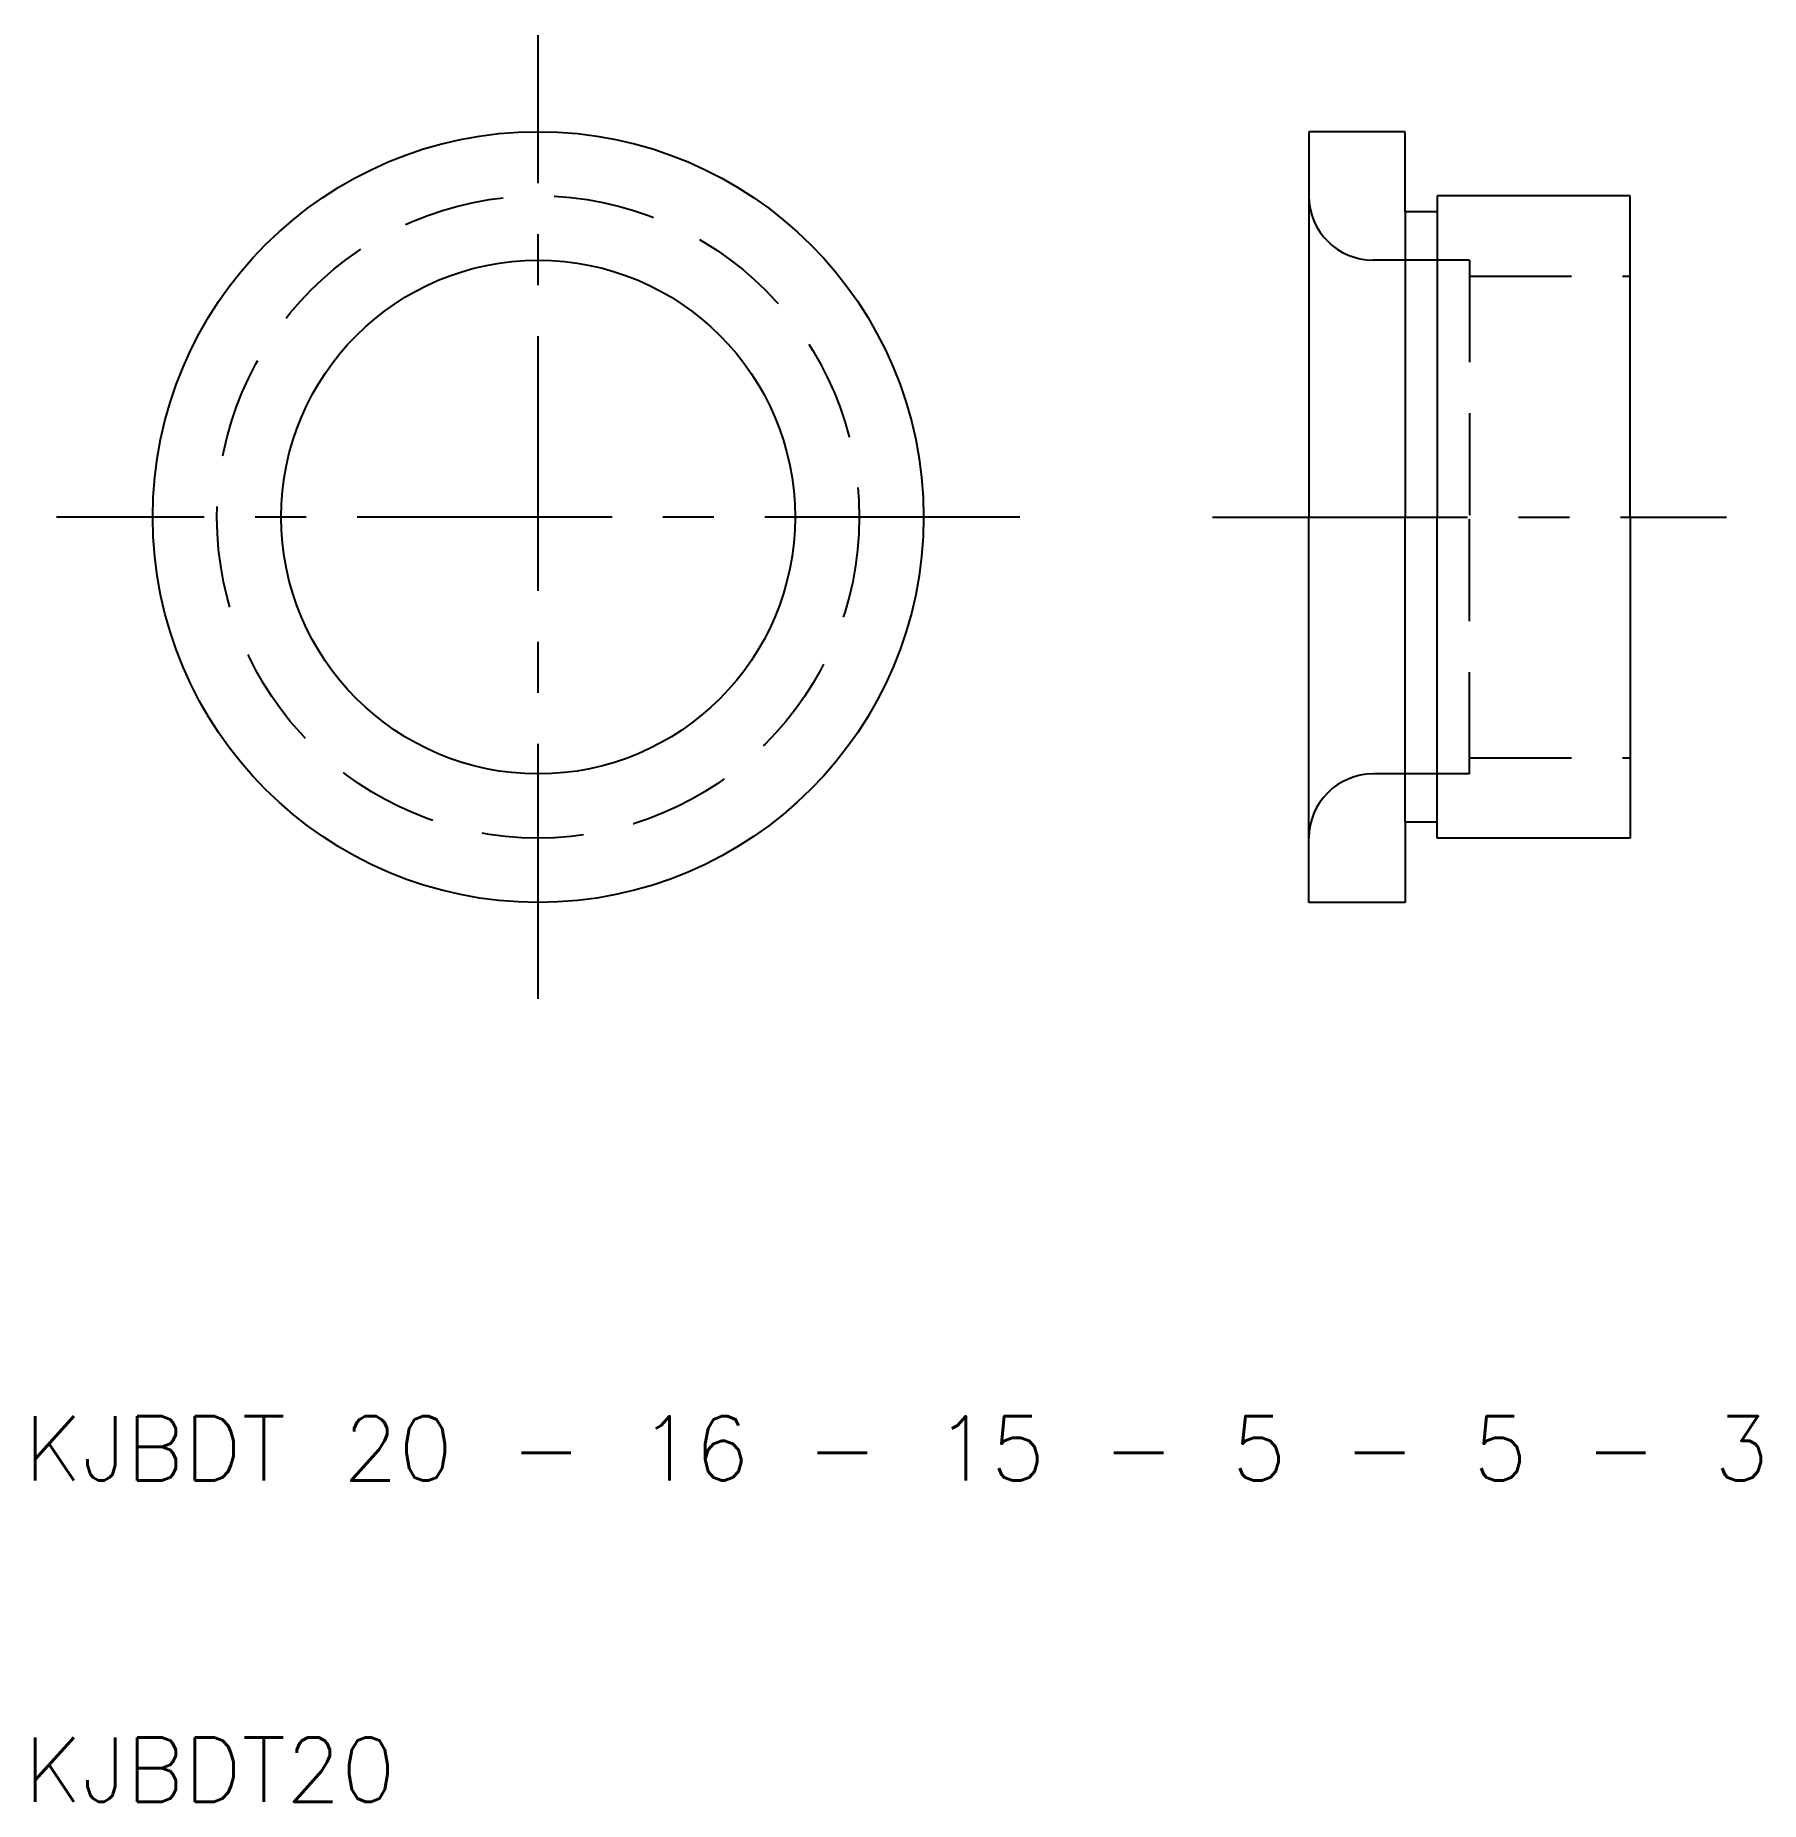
# Model space of a CAD drawing. Extents: x 10.3 to 64.1, y 10 to 65.
import ezdxf

# ---------------------------------------------------------------- set-up
doc = ezdxf.new("R2010")
doc.units = 0
doc.header["$LTSCALE"] = 0.25
doc.linetypes.add('CENTER', pattern=[50.8, 31.75, -6.35, 6.35, -6.35])
doc.linetypes.add('DASHED', pattern=[19.05, 12.7, -6.35])
doc.layers.get('0').update_dxf_attribs({"linetype": 'CONTINUOUS'})
doc.layers.add('CENTER', color=1, linetype='CENTER')
doc.styles.get("Standard").update_dxf_attribs({"font": 'txt.shx', "bigfont": 'extfont.shx'})

msp = doc.modelspace()

# ---------------------------------------------------------------- linework, layer by layer
for p, q in [((50, 62), (50, 50)), ((53, 62), (50, 62)), ((53, 59.5), (53, 62)), ((60, 60), (54, 60)), ((54, 60), (54, 59.5)), ((60, 50), (60, 60)), ((53, 59.5), (53, 50)), ((54, 59.5), (53, 59.5)), ((54, 59.5), (54, 50)), ((50, 38), (50, 50)), ((53, 40.5), (53, 50)), ((54, 40.5), (54, 50)), ((60, 50), (60, 40)), ((53, 40.5), (53, 38)), ((54, 40.5), (53, 40.5)), ((54, 40), (54, 40.5)), ((60, 40), (54, 40)), ((53, 38), (50, 38))]:
    msp.add_line(p, q)
at = {"color": 3, "linetype": 'DASHED'}
for p, q in [((55, 58), (52, 58)), ((55, 58), (55, 50)), ((55, 57.5), (60, 57.5)), ((55, 42), (55, 50)), ((55, 42.5), (60, 42.5)), ((55, 42), (52, 42))]:
    msp.add_line(p, q, dxfattribs=at)
for radius in [12, 8]:
    msp.add_circle((26, 50), radius)
msp.add_circle((26, 50), 10, dxfattribs=at)
for centre, start, end in [((52, 60), 180, 270), ((52, 40), 90, 180)]:
    msp.add_arc(centre, 2, start, end, dxfattribs=at)
at = {"layer": 'CENTER', "color": 1, "linetype": 'CENTER'}
for p, q in [((26, 35), (26, 65)), ((41, 50), (11, 50)), ((47, 50), (63, 50))]:
    msp.add_line(p, q, dxfattribs=at)

# ---------------------------------------------------------------- texts
for s, p in [('KJBDT 20 - 16 - 15 - 5 - 5 - 3', (10, 20)), ('KJBDT20', (10, 10))]:
    msp.add_text(s, height=2).set_placement(p)

doc.saveas('drawing.dxf')
